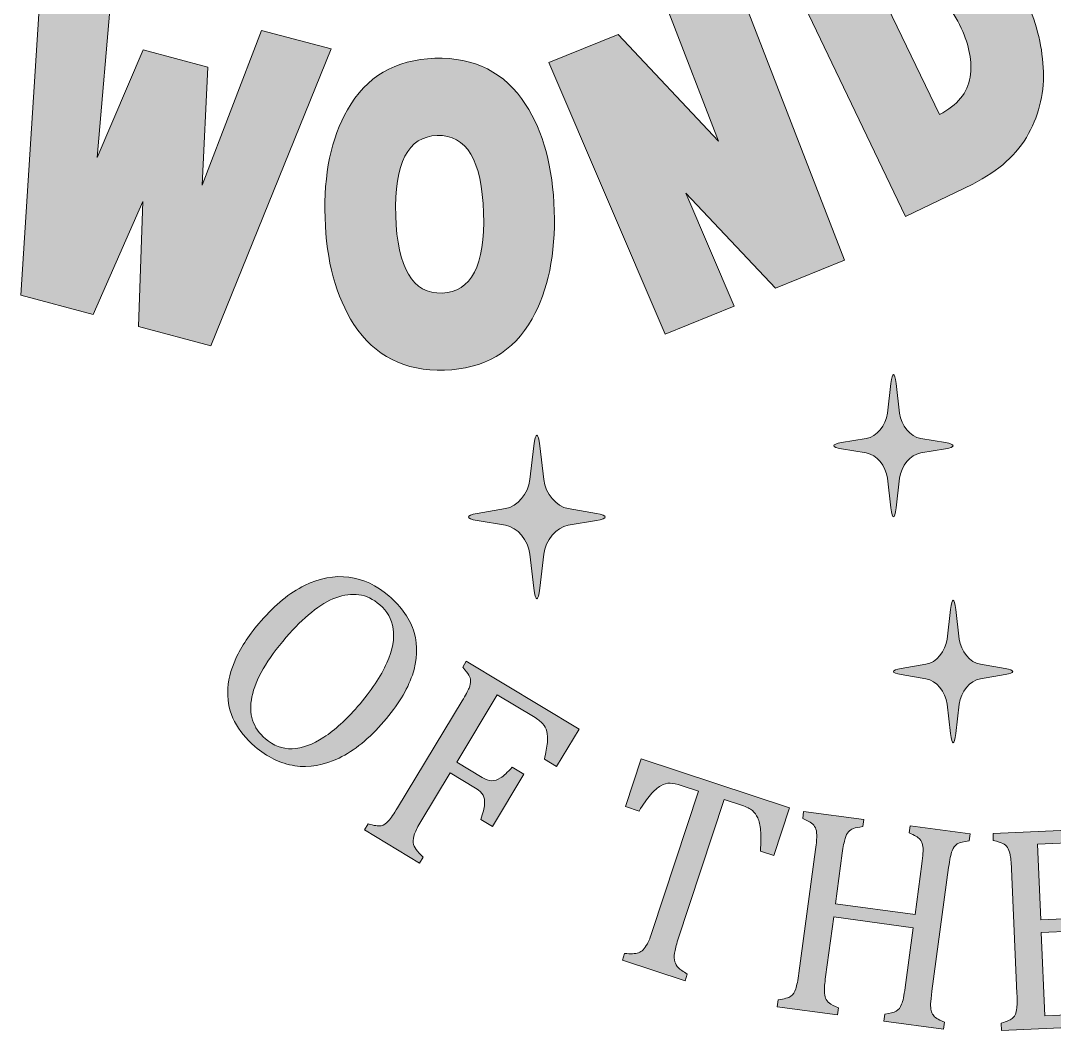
# Model space of a CAD drawing. Extents: x 80 to 1000, y -1053 to -27.
# Drawn here: x 80.2 to 539.4, y -1053.2 to -604.6 of the extents above; entities that cross this region are included whole.
import ezdxf

# ---------------------------------------------------------------- set-up
doc = ezdxf.new("R2010")
doc.units = 0
doc.header["$MEASUREMENT"] = 0
doc.layers.add('Layer 1', color=7, linetype='Continuous', lineweight=0)

# ---------------------------------------------------------------- blocks, each defined once
blk = doc.blocks.new('Block_2')
at = {"layer": 'Layer 1', "true_color": 0x000000, "transparency": 33554687}
h = blk.add_hatch(color=18, dxfattribs=at)
edge = h.paths.add_edge_path()
edge.add_spline(control_points=[(490.99, -792.08), (490.99, -792.08), (480.01, -790.26), (480.01, -790.26), (475.46, -789.48), (471.25, -784.45), (470.6, -779.02), (470.6, -779.02), (469.08, -765.9), (469.08, -765.9), (468.43, -760.46), (467.38, -760.46), (466.76, -765.9), (466.76, -765.9), (465.21, -779.02), (465.21, -779.02), (464.59, -784.45), (460.38, -789.48), (455.81, -790.26), (455.81, -790.26), (444.82, -792.08), (444.82, -792.08), (440.28, -792.86), (440.28, -794.1), (444.82, -794.85), (444.82, -794.85), (455.81, -796.7), (455.81, -796.7), (460.38, -797.44), (464.59, -802.47), (465.21, -807.94), (465.21, -807.94), (466.76, -821.06), (466.76, -821.06), (467.38, -826.5), (468.43, -826.5), (469.08, -821.06), (469.08, -821.06), (470.6, -807.94), (470.6, -807.94), (471.25, -802.47), (475.46, -797.44), (480.01, -796.7), (480.01, -796.7), (490.99, -794.85), (490.99, -794.85), (495.54, -794.1), (495.54, -792.86), (490.99, -792.08)], knot_values=[0, 0, 0, 0, 1, 1, 1, 2, 2, 2, 3, 3, 3, 4, 4, 4, 5, 5, 5, 6, 6, 6, 7, 7, 7, 8, 8, 8, 9, 9, 9, 10, 10, 10, 11, 11, 11, 12, 12, 12, 13, 13, 13, 14, 14, 14, 15, 15, 15, 16, 16, 16, 16], degree=3, periodic=0)
h = blk.add_hatch(color=18, dxfattribs=at)
edge = h.paths.add_edge_path()
edge.add_spline(control_points=[(335.98, -823.53), (335.98, -823.53), (323.37, -821.44), (323.37, -821.44), (318.16, -820.55), (313.33, -814.78), (312.58, -808.54), (312.58, -808.54), (310.83, -793.48), (310.83, -793.48), (310.09, -787.24), (308.89, -787.24), (308.17, -793.48), (308.17, -793.48), (306.39, -808.54), (306.39, -808.54), (305.68, -814.78), (300.85, -820.55), (295.6, -821.44), (295.6, -821.44), (282.99, -823.53), (282.99, -823.53), (277.77, -824.42), (277.77, -825.86), (282.99, -826.71), (282.99, -826.71), (295.6, -828.84), (295.6, -828.84), (300.85, -829.69), (305.68, -835.46), (306.39, -841.73), (306.39, -841.73), (308.17, -856.8), (308.17, -856.8), (308.89, -863.03), (310.09, -863.03), (310.83, -856.8), (310.83, -856.8), (312.58, -841.73), (312.58, -841.73), (313.33, -835.46), (318.16, -829.69), (323.37, -828.84), (323.37, -828.84), (335.98, -826.71), (335.98, -826.71), (341.2, -825.86), (341.2, -824.42), (335.98, -823.53)], knot_values=[0, 0, 0, 0, 1, 1, 1, 2, 2, 2, 3, 3, 3, 4, 4, 4, 5, 5, 5, 6, 6, 6, 7, 7, 7, 8, 8, 8, 9, 9, 9, 10, 10, 10, 11, 11, 11, 12, 12, 12, 13, 13, 13, 14, 14, 14, 15, 15, 15, 16, 16, 16, 16], degree=3, periodic=0)
h = blk.add_hatch(color=18, dxfattribs=at)
edge = h.paths.add_edge_path()
edge.add_spline(control_points=[(517.49, -892.41), (517.49, -892.41), (506.5, -890.59), (506.5, -890.59), (501.95, -889.82), (497.75, -884.79), (497.1, -879.36), (497.1, -879.36), (495.57, -866.23), (495.57, -866.23), (494.92, -860.8), (493.88, -860.8), (493.26, -866.23), (493.26, -866.23), (491.7, -879.36), (491.7, -879.36), (491.08, -884.79), (486.88, -889.82), (482.3, -890.59), (482.3, -890.59), (471.32, -892.41), (471.32, -892.41), (466.77, -893.19), (466.77, -894.44), (471.32, -895.18), (471.32, -895.18), (482.3, -897.04), (482.3, -897.04), (486.88, -897.78), (491.08, -902.81), (491.7, -908.27), (491.7, -908.27), (493.26, -921.4), (493.26, -921.4), (493.88, -926.83), (494.92, -926.83), (495.57, -921.4), (495.57, -921.4), (497.1, -908.27), (497.1, -908.27), (497.75, -902.81), (501.95, -897.78), (506.5, -897.04), (506.5, -897.04), (517.49, -895.18), (517.49, -895.18), (522.03, -894.44), (522.03, -893.19), (517.49, -892.41)], knot_values=[0, 0, 0, 0, 1, 1, 1, 2, 2, 2, 3, 3, 3, 4, 4, 4, 5, 5, 5, 6, 6, 6, 7, 7, 7, 8, 8, 8, 9, 9, 9, 10, 10, 10, 11, 11, 11, 12, 12, 12, 13, 13, 13, 14, 14, 14, 15, 15, 15, 16, 16, 16, 16], degree=3, periodic=0)
at = {"layer": 'Layer 1'}
for points in [[(490.99, -792.08), (490.99, -792.08), (480.01, -790.26), (480.01, -790.26), (475.46, -789.48), (471.25, -784.45), (470.6, -779.02), (470.6, -779.02), (469.08, -765.9), (469.08, -765.9), (468.43, -760.46), (467.38, -760.46), (466.76, -765.9), (466.76, -765.9), (465.21, -779.02), (465.21, -779.02), (464.59, -784.45), (460.38, -789.48), (455.81, -790.26), (455.81, -790.26), (444.82, -792.08), (444.82, -792.08), (440.28, -792.86), (440.28, -794.1), (444.82, -794.85), (444.82, -794.85), (455.81, -796.7), (455.81, -796.7), (460.38, -797.44), (464.59, -802.47), (465.21, -807.94), (465.21, -807.94), (466.76, -821.06), (466.76, -821.06), (467.38, -826.5), (468.43, -826.5), (469.08, -821.06), (469.08, -821.06), (470.6, -807.94), (470.6, -807.94), (471.25, -802.47), (475.46, -797.44), (480.01, -796.7), (480.01, -796.7), (490.99, -794.85), (490.99, -794.85), (495.54, -794.1), (495.54, -792.86), (490.99, -792.08)], [(335.98, -823.53), (335.98, -823.53), (323.37, -821.44), (323.37, -821.44), (318.16, -820.55), (313.33, -814.78), (312.58, -808.54), (312.58, -808.54), (310.83, -793.48), (310.83, -793.48), (310.09, -787.24), (308.89, -787.24), (308.17, -793.48), (308.17, -793.48), (306.39, -808.54), (306.39, -808.54), (305.68, -814.78), (300.85, -820.55), (295.6, -821.44), (295.6, -821.44), (282.99, -823.53), (282.99, -823.53), (277.77, -824.42), (277.77, -825.86), (282.99, -826.71), (282.99, -826.71), (295.6, -828.84), (295.6, -828.84), (300.85, -829.69), (305.68, -835.46), (306.39, -841.73), (306.39, -841.73), (308.17, -856.8), (308.17, -856.8), (308.89, -863.03), (310.09, -863.03), (310.83, -856.8), (310.83, -856.8), (312.58, -841.73), (312.58, -841.73), (313.33, -835.46), (318.16, -829.69), (323.37, -828.84), (323.37, -828.84), (335.98, -826.71), (335.98, -826.71), (341.2, -825.86), (341.2, -824.42), (335.98, -823.53)], [(517.49, -892.41), (517.49, -892.41), (506.5, -890.59), (506.5, -890.59), (501.95, -889.82), (497.75, -884.79), (497.1, -879.36), (497.1, -879.36), (495.57, -866.23), (495.57, -866.23), (494.92, -860.8), (493.88, -860.8), (493.26, -866.23), (493.26, -866.23), (491.7, -879.36), (491.7, -879.36), (491.08, -884.79), (486.88, -889.82), (482.3, -890.59), (482.3, -890.59), (471.32, -892.41), (471.32, -892.41), (466.77, -893.19), (466.77, -894.44), (471.32, -895.18), (471.32, -895.18), (482.3, -897.04), (482.3, -897.04), (486.88, -897.78), (491.08, -902.81), (491.7, -908.27), (491.7, -908.27), (493.26, -921.4), (493.26, -921.4), (493.88, -926.83), (494.92, -926.83), (495.57, -921.4), (495.57, -921.4), (497.1, -908.27), (497.1, -908.27), (497.75, -902.81), (501.95, -897.78), (506.5, -897.04), (506.5, -897.04), (517.49, -895.18), (517.49, -895.18), (522.03, -894.44), (522.03, -893.19), (517.49, -892.41)]]:
    blk.add_open_spline(points, degree=3, knots=[0, 0, 0, 0, 1, 1, 1, 2, 2, 2, 3, 3, 3, 4, 4, 4, 5, 5, 5, 6, 6, 6, 7, 7, 7, 8, 8, 8, 9, 9, 9, 10, 10, 10, 11, 11, 11, 12, 12, 12, 13, 13, 13, 14, 14, 14, 15, 15, 15, 16, 16, 16, 16], dxfattribs=at)
blk = doc.blocks.new('Block_4')
at = {"layer": 'Layer 1', "true_color": 0x000000, "transparency": 33554687}
h = blk.add_hatch(color=18, dxfattribs=at)
h.dxf.hatch_style = 2
edge = h.paths.add_edge_path()
edge.add_spline(control_points=[(198.18, -878.57), (189.6, -888.5), (184.52, -897.31), (182.95, -904.99), (181.37, -912.67), (183.36, -918.91), (188.93, -923.71), (192.46, -926.76), (196.42, -928.22), (200.82, -928.1), (205.22, -927.97), (209.91, -926.27), (214.88, -923), (219.86, -919.73), (224.85, -915.19), (229.85, -909.4), (235.94, -902.35), (240.27, -895.88), (242.84, -889.99), (245.41, -884.11), (246.36, -879.04), (245.69, -874.78), (245.01, -870.53), (243.03, -866.97), (239.73, -864.12), (236.81, -861.61), (233.73, -860.13), (230.47, -859.69), (227.21, -859.24), (223.81, -859.68), (220.27, -861), (216.72, -862.32), (213.1, -864.49), (209.4, -867.5), (205.69, -870.51), (201.95, -874.2), (198.18, -878.57)], knot_values=[0, 0, 0, 0, 1, 1, 1, 2, 2, 2, 3, 3, 3, 4, 4, 4, 5, 5, 5, 6, 6, 6, 7, 7, 7, 8, 8, 8, 9, 9, 9, 10, 10, 10, 11, 11, 11, 12, 12, 12, 12], degree=3, periodic=0)
edge = h.paths.add_edge_path()
edge.add_spline(control_points=[(184.17, -927.06), (180.29, -923.71), (177.31, -920.01), (175.23, -915.99), (173.14, -911.96), (172.13, -907.61), (172.18, -902.93), (172.23, -898.26), (173.45, -893.28), (175.84, -888), (178.23, -882.72), (181.95, -877.15), (187.01, -871.3), (193.24, -864.08), (199.69, -858.83), (206.36, -855.56), (213.03, -852.28), (219.58, -851.06), (226.01, -851.89), (232.44, -852.73), (238.35, -855.48), (243.75, -860.14), (249.51, -865.12), (253.26, -870.58), (255, -876.51), (256.74, -882.45), (256.47, -888.74), (254.2, -895.39), (251.92, -902.04), (247.73, -908.91), (241.61, -916), (235.07, -923.57), (228.42, -928.98), (221.65, -932.24), (214.89, -935.49), (208.33, -936.63), (201.97, -935.65), (195.6, -934.68), (189.67, -931.81), (184.17, -927.06)], knot_values=[0, 0, 0, 0, 1, 1, 1, 2, 2, 2, 3, 3, 3, 4, 4, 4, 5, 5, 5, 6, 6, 6, 7, 7, 7, 8, 8, 8, 9, 9, 9, 10, 10, 10, 11, 11, 11, 12, 12, 12, 13, 13, 13, 13], degree=3, periodic=0)
h = blk.add_hatch(color=18, dxfattribs=at)
h.dxf.hatch_style = 2
edge = h.paths.add_edge_path()
edge.add_spline(control_points=[(328.25, -919.46), (328.25, -919.46), (318.24, -936.04), (318.24, -936.04), (318.24, -936.04), (312.86, -932.79), (312.86, -932.79), (313.56, -929.82), (313.99, -927.33), (314.17, -925.35), (314.35, -923.35), (314.27, -921.71), (313.93, -920.41), (313.59, -919.1), (312.98, -917.96), (312.08, -916.96), (311.18, -915.97), (309.83, -914.93), (308.04, -913.85), (308.04, -913.85), (291.95, -904.14), (291.95, -904.14), (291.95, -904.14), (273.92, -934.01), (273.92, -934.01), (273.92, -934.01), (285.23, -940.83), (285.23, -940.83), (286.84, -941.81), (288.27, -942.3), (289.5, -942.32), (290.73, -942.35), (292.03, -941.92), (293.39, -941.04), (294.74, -940.16), (296.48, -938.58), (298.6, -936.32), (298.6, -936.32), (303.76, -939.43), (303.76, -939.43), (303.76, -939.43), (289.77, -962.6), (289.77, -962.6), (289.77, -962.6), (284.61, -959.48), (284.61, -959.48), (285.56, -956.66), (286.11, -954.43), (286.25, -952.8), (286.39, -951.16), (286.19, -949.81), (285.65, -948.76), (285.11, -947.71), (284, -946.68), (282.32, -945.66), (282.32, -945.66), (271.01, -938.84), (271.01, -938.84), (271.01, -938.84), (258.01, -960.36), (258.01, -960.36), (256.69, -962.55), (255.76, -964.39), (255.22, -965.86), (254.68, -967.33), (254.47, -968.63), (254.59, -969.75), (254.71, -970.87), (255.15, -971.92), (255.91, -972.9), (256.66, -973.88), (257.67, -974.98), (258.94, -976.2), (258.94, -976.2), (257.31, -978.89), (257.31, -978.89), (257.31, -978.89), (232.94, -964.17), (232.94, -964.17), (232.94, -964.17), (234.56, -961.48), (234.56, -961.48), (237.18, -962.26), (239.1, -962.53), (240.3, -962.28), (241.49, -962.03), (242.61, -961.32), (243.65, -960.15), (244.68, -958.97), (246.01, -957.03), (247.65, -954.32), (247.65, -954.32), (276.32, -906.84), (276.32, -906.84), (277.84, -904.31), (278.86, -902.42), (279.37, -901.15), (279.89, -899.89), (280.13, -898.81), (280.09, -897.92), (280.06, -897.02), (279.81, -896.17), (279.35, -895.37), (278.88, -894.56), (277.95, -893.42), (276.56, -891.92), (276.56, -891.92), (278.18, -889.23), (278.18, -889.23), (278.18, -889.23), (328.25, -919.46), (328.25, -919.46)], knot_values=[0, 0, 0, 0, 1, 1, 1, 2, 2, 2, 3, 3, 3, 4, 4, 4, 5, 5, 5, 6, 6, 6, 7, 7, 7, 8, 8, 8, 9, 9, 9, 10, 10, 10, 11, 11, 11, 12, 12, 12, 13, 13, 13, 14, 14, 14, 15, 15, 15, 16, 16, 16, 17, 17, 17, 18, 18, 18, 19, 19, 19, 20, 20, 20, 21, 21, 21, 22, 22, 22, 23, 23, 23, 24, 24, 24, 25, 25, 25, 26, 26, 26, 27, 27, 27, 28, 28, 28, 29, 29, 29, 30, 30, 30, 31, 31, 31, 32, 32, 32, 33, 33, 33, 34, 34, 34, 35, 35, 35, 36, 36, 36, 37, 37, 37, 37], degree=3, periodic=0)
h = blk.add_hatch(color=18, dxfattribs=at)
h.dxf.hatch_style = 2
edge = h.paths.add_edge_path()
edge.add_spline(control_points=[(355.84, -932.61), (355.84, -932.61), (421.75, -954.3), (421.75, -954.3), (421.75, -954.3), (414.77, -975.5), (414.77, -975.5), (414.77, -975.5), (408.8, -973.54), (408.8, -973.54), (409.06, -969.75), (409.08, -966.7), (408.88, -964.38), (408.67, -962.06), (408.26, -960.22), (407.63, -958.84), (407, -957.46), (406.2, -956.37), (405.24, -955.55), (404.26, -954.74), (402.66, -953.96), (400.43, -953.23), (400.43, -953.23), (392.7, -950.68), (392.7, -950.68), (392.7, -950.68), (372.16, -1013.06), (372.16, -1013.06), (371.37, -1015.46), (370.88, -1017.41), (370.67, -1018.91), (370.47, -1020.42), (370.51, -1021.68), (370.78, -1022.7), (371.05, -1023.71), (371.58, -1024.6), (372.36, -1025.38), (373.14, -1026.15), (374.45, -1027.09), (376.3, -1028.19), (376.3, -1028.19), (375.31, -1031.18), (375.31, -1031.18), (375.31, -1031.18), (347.48, -1022.01), (347.48, -1022.01), (347.48, -1022.01), (348.46, -1019.03), (348.46, -1019.03), (349.77, -1019.15), (350.95, -1019.19), (351.99, -1019.18), (353.03, -1019.16), (353.92, -1019.01), (354.66, -1018.74), (355.4, -1018.47), (356.09, -1018.03), (356.72, -1017.42), (357.34, -1016.82), (357.97, -1015.93), (358.61, -1014.74), (359.25, -1013.56), (359.97, -1011.75), (360.77, -1009.31), (360.77, -1009.31), (381.3, -946.93), (381.3, -946.93), (381.3, -946.93), (373.63, -944.41), (373.63, -944.41), (371.72, -943.78), (370.09, -943.44), (368.73, -943.4), (367.37, -943.36), (365.97, -943.74), (364.53, -944.55), (363.1, -945.36), (361.59, -946.69), (360.02, -948.53), (358.44, -950.38), (356.73, -952.8), (354.89, -955.79), (354.89, -955.79), (348.86, -953.81), (348.86, -953.81), (348.86, -953.81), (355.84, -932.61), (355.84, -932.61)], knot_values=[0, 0, 0, 0, 1, 1, 1, 2, 2, 2, 3, 3, 3, 4, 4, 4, 5, 5, 5, 6, 6, 6, 7, 7, 7, 8, 8, 8, 9, 9, 9, 10, 10, 10, 11, 11, 11, 12, 12, 12, 13, 13, 13, 14, 14, 14, 15, 15, 15, 16, 16, 16, 17, 17, 17, 18, 18, 18, 19, 19, 19, 20, 20, 20, 21, 21, 21, 22, 22, 22, 23, 23, 23, 24, 24, 24, 25, 25, 25, 26, 26, 26, 27, 27, 27, 28, 28, 28, 29, 29, 29, 29], degree=3, periodic=0)
h = blk.add_hatch(color=18, dxfattribs=at)
h.dxf.hatch_style = 2
edge = h.paths.add_edge_path()
edge.add_spline(control_points=[(484.98, -1035.83), (484.65, -1038.29), (484.46, -1040.14), (484.42, -1041.38), (484.38, -1042.63), (484.46, -1043.64), (484.66, -1044.42), (484.85, -1045.21), (485.13, -1045.86), (485.49, -1046.38), (485.85, -1046.9), (486.4, -1047.41), (487.13, -1047.9), (487.87, -1048.38), (489.03, -1048.95), (490.63, -1049.6), (490.63, -1049.6), (490.2, -1052.71), (490.2, -1052.71), (490.2, -1052.71), (463.58, -1049.11), (463.58, -1049.11), (463.58, -1049.11), (464, -1046), (464, -1046), (466.41, -1045.72), (468.13, -1045.29), (469.16, -1044.69), (470.18, -1044.1), (470.98, -1043.08), (471.54, -1041.65), (472.1, -1040.21), (472.62, -1037.74), (473.09, -1034.22), (473.09, -1034.22), (476.69, -1007.6), (476.69, -1007.6), (476.69, -1007.6), (441.35, -1002.82), (441.35, -1002.82), (441.35, -1002.82), (437.76, -1029.45), (437.76, -1029.45), (437.38, -1032.29), (437.19, -1034.38), (437.2, -1035.72), (437.22, -1037.06), (437.39, -1038.14), (437.74, -1038.96), (438.08, -1039.79), (438.65, -1040.51), (439.45, -1041.13), (440.25, -1041.76), (441.59, -1042.46), (443.47, -1043.23), (443.47, -1043.23), (443.05, -1046.34), (443.05, -1046.34), (443.05, -1046.34), (416.29, -1042.73), (416.29, -1042.73), (416.29, -1042.73), (416.71, -1039.62), (416.71, -1039.62), (419.43, -1039.29), (421.29, -1038.78), (422.29, -1038.07), (423.3, -1037.37), (424.04, -1036.27), (424.52, -1034.78), (425, -1033.29), (425.45, -1030.98), (425.87, -1027.85), (425.87, -1027.85), (433.3, -972.87), (433.3, -972.87), (433.69, -969.95), (433.87, -967.81), (433.84, -966.45), (433.81, -965.08), (433.6, -964), (433.21, -963.19), (432.83, -962.38), (432.26, -961.7), (431.52, -961.15), (430.77, -960.59), (429.46, -959.91), (427.59, -959.1), (427.59, -959.1), (428.01, -955.98), (428.01, -955.98), (428.01, -955.98), (454.76, -959.59), (454.76, -959.59), (454.76, -959.59), (454.34, -962.71), (454.34, -962.71), (452.41, -962.93), (451.01, -963.21), (450.12, -963.56), (449.23, -963.92), (448.49, -964.41), (447.91, -965.04), (447.33, -965.68), (446.83, -966.68), (446.41, -968.05), (445.98, -969.41), (445.58, -971.56), (445.18, -974.48), (445.18, -974.48), (442.14, -996.98), (442.14, -996.98), (442.14, -996.98), (477.48, -1001.75), (477.48, -1001.75), (477.48, -1001.75), (480.52, -979.25), (480.52, -979.25), (481.01, -975.56), (481.17, -973.02), (481, -971.61), (480.82, -970.21), (480.36, -969.09), (479.61, -968.26), (478.86, -967.42), (477.28, -966.5), (474.87, -965.48), (474.87, -965.48), (475.29, -962.37), (475.29, -962.37), (475.29, -962.37), (501.92, -965.96), (501.92, -965.96), (501.92, -965.96), (501.5, -969.08), (501.5, -969.08), (499.04, -969.35), (497.3, -969.79), (496.27, -970.41), (495.24, -971.03), (494.45, -972.05), (493.91, -973.49), (493.37, -974.93), (492.87, -977.38), (492.4, -980.86), (492.4, -980.86), (484.98, -1035.83), (484.98, -1035.83)], knot_values=[0, 0, 0, 0, 1, 1, 1, 2, 2, 2, 3, 3, 3, 4, 4, 4, 5, 5, 5, 6, 6, 6, 7, 7, 7, 8, 8, 8, 9, 9, 9, 10, 10, 10, 11, 11, 11, 12, 12, 12, 13, 13, 13, 14, 14, 14, 15, 15, 15, 16, 16, 16, 17, 17, 17, 18, 18, 18, 19, 19, 19, 20, 20, 20, 21, 21, 21, 22, 22, 22, 23, 23, 23, 24, 24, 24, 25, 25, 25, 26, 26, 26, 27, 27, 27, 28, 28, 28, 29, 29, 29, 30, 30, 30, 31, 31, 31, 32, 32, 32, 33, 33, 33, 34, 34, 34, 35, 35, 35, 36, 36, 36, 37, 37, 37, 38, 38, 38, 39, 39, 39, 40, 40, 40, 41, 41, 41, 42, 42, 42, 43, 43, 43, 44, 44, 44, 45, 45, 45, 46, 46, 46, 47, 47, 47, 48, 48, 48, 49, 49, 49, 49], degree=3, periodic=0)
h = blk.add_hatch(color=18, dxfattribs=at)
h.dxf.hatch_style = 2
edge = h.paths.add_edge_path()
edge.add_spline(control_points=[(572.03, -963.14), (572.03, -963.14), (572.87, -982.49), (572.87, -982.49), (572.87, -982.49), (566.59, -982.77), (566.59, -982.77), (565.86, -980.7), (565.12, -978.89), (564.36, -977.34), (563.61, -975.79), (562.85, -974.5), (562.08, -973.46), (561.3, -972.43), (560.47, -971.61), (559.56, -971), (558.66, -970.4), (557.6, -970.01), (556.4, -969.83), (555.19, -969.65), (553.76, -969.59), (552.09, -969.66), (552.09, -969.66), (531.84, -970.54), (531.84, -970.54), (531.84, -970.54), (533.31, -1004.11), (533.31, -1004.11), (533.31, -1004.11), (547.02, -1003.52), (547.02, -1003.52), (548.9, -1003.43), (550.36, -1003.1), (551.4, -1002.52), (552.45, -1001.94), (553.29, -1001), (553.94, -999.68), (554.59, -998.37), (555.18, -996.34), (555.7, -993.58), (555.7, -993.58), (561.72, -993.31), (561.72, -993.31), (561.72, -993.31), (562.79, -1017.91), (562.79, -1017.91), (562.79, -1017.91), (556.77, -1018.18), (556.77, -1018.18), (556.06, -1015.64), (555.31, -1013.74), (554.53, -1012.46), (553.75, -1011.19), (552.84, -1010.3), (551.82, -1009.79), (550.79, -1009.28), (549.27, -1009.07), (547.26, -1009.15), (547.26, -1009.15), (533.55, -1009.75), (533.55, -1009.75), (533.55, -1009.75), (535.16, -1046.72), (535.16, -1046.72), (535.16, -1046.72), (555.09, -1045.85), (555.09, -1045.85), (557.18, -1045.76), (558.87, -1045.5), (560.16, -1045.08), (561.44, -1044.66), (562.54, -1044), (563.44, -1043.08), (564.34, -1042.17), (565.12, -1040.98), (565.79, -1039.54), (566.45, -1038.1), (567, -1036.61), (567.42, -1035.08), (567.85, -1033.54), (568.43, -1031.3), (569.16, -1028.36), (569.16, -1028.36), (575.49, -1028.08), (575.49, -1028.08), (575.49, -1028.08), (575.26, -1050.62), (575.26, -1050.62), (575.26, -1050.62), (515.93, -1053.21), (515.93, -1053.21), (515.93, -1053.21), (515.79, -1050.07), (515.79, -1050.07), (518.41, -1049.27), (520.15, -1048.43), (521.01, -1047.56), (521.87, -1046.69), (522.41, -1045.48), (522.62, -1043.93), (522.83, -1042.38), (522.87, -1040.02), (522.73, -1036.86), (522.73, -1036.86), (520.32, -981.44), (520.32, -981.44), (520.19, -978.5), (519.99, -976.35), (519.71, -975.02), (519.44, -973.68), (519.04, -972.65), (518.52, -971.93), (518, -971.2), (517.32, -970.63), (516.49, -970.22), (515.66, -969.8), (514.25, -969.36), (512.26, -968.89), (512.26, -968.89), (512.12, -965.75), (512.12, -965.75), (512.12, -965.75), (572.03, -963.14), (572.03, -963.14)], knot_values=[0, 0, 0, 0, 1, 1, 1, 2, 2, 2, 3, 3, 3, 4, 4, 4, 5, 5, 5, 6, 6, 6, 7, 7, 7, 8, 8, 8, 9, 9, 9, 10, 10, 10, 11, 11, 11, 12, 12, 12, 13, 13, 13, 14, 14, 14, 15, 15, 15, 16, 16, 16, 17, 17, 17, 18, 18, 18, 19, 19, 19, 20, 20, 20, 21, 21, 21, 22, 22, 22, 23, 23, 23, 24, 24, 24, 25, 25, 25, 26, 26, 26, 27, 27, 27, 28, 28, 28, 29, 29, 29, 30, 30, 30, 31, 31, 31, 32, 32, 32, 33, 33, 33, 34, 34, 34, 35, 35, 35, 36, 36, 36, 37, 37, 37, 38, 38, 38, 39, 39, 39, 40, 40, 40, 41, 41, 41, 41], degree=3, periodic=0)
at = {"layer": 'Layer 1'}
for points, knots in [([(184.17, -927.06), (180.29, -923.71), (177.31, -920.01), (175.23, -915.99), (173.14, -911.96), (172.13, -907.61), (172.18, -902.93), (172.23, -898.26), (173.45, -893.28), (175.84, -888), (178.23, -882.72), (181.95, -877.15), (187.01, -871.3), (193.24, -864.08), (199.69, -858.83), (206.36, -855.56), (213.03, -852.28), (219.58, -851.06), (226.01, -851.89), (232.44, -852.73), (238.35, -855.48), (243.75, -860.14), (249.51, -865.12), (253.26, -870.58), (255, -876.51), (256.74, -882.45), (256.47, -888.74), (254.2, -895.39), (251.92, -902.04), (247.73, -908.91), (241.61, -916), (235.07, -923.57), (228.42, -928.98), (221.65, -932.24), (214.89, -935.49), (208.33, -936.63), (201.97, -935.65), (195.6, -934.68), (189.67, -931.81), (184.17, -927.06)], [0, 0, 0, 0, 1, 1, 1, 2, 2, 2, 3, 3, 3, 4, 4, 4, 5, 5, 5, 6, 6, 6, 7, 7, 7, 8, 8, 8, 9, 9, 9, 10, 10, 10, 11, 11, 11, 12, 12, 12, 13, 13, 13, 13]), ([(198.18, -878.57), (189.6, -888.5), (184.52, -897.31), (182.95, -904.99), (181.37, -912.67), (183.36, -918.91), (188.93, -923.71), (192.46, -926.76), (196.42, -928.22), (200.82, -928.1), (205.22, -927.97), (209.91, -926.27), (214.88, -923), (219.86, -919.73), (224.85, -915.19), (229.85, -909.4), (235.94, -902.35), (240.27, -895.88), (242.84, -889.99), (245.41, -884.11), (246.36, -879.04), (245.69, -874.78), (245.01, -870.53), (243.03, -866.97), (239.73, -864.12), (236.81, -861.61), (233.73, -860.13), (230.47, -859.69), (227.21, -859.24), (223.81, -859.68), (220.27, -861), (216.72, -862.32), (213.1, -864.49), (209.4, -867.5), (205.69, -870.51), (201.95, -874.2), (198.18, -878.57)], [0, 0, 0, 0, 1, 1, 1, 2, 2, 2, 3, 3, 3, 4, 4, 4, 5, 5, 5, 6, 6, 6, 7, 7, 7, 8, 8, 8, 9, 9, 9, 10, 10, 10, 11, 11, 11, 12, 12, 12, 12]), ([(328.25, -919.46), (328.25, -919.46), (318.24, -936.04), (318.24, -936.04), (318.24, -936.04), (312.86, -932.79), (312.86, -932.79), (313.56, -929.82), (313.99, -927.33), (314.17, -925.35), (314.35, -923.35), (314.27, -921.71), (313.93, -920.41), (313.59, -919.1), (312.98, -917.96), (312.08, -916.96), (311.18, -915.97), (309.83, -914.93), (308.04, -913.85), (308.04, -913.85), (291.95, -904.14), (291.95, -904.14), (291.95, -904.14), (273.92, -934.01), (273.92, -934.01), (273.92, -934.01), (285.23, -940.83), (285.23, -940.83), (286.84, -941.81), (288.27, -942.3), (289.5, -942.32), (290.73, -942.35), (292.03, -941.92), (293.39, -941.04), (294.74, -940.16), (296.48, -938.58), (298.6, -936.32), (298.6, -936.32), (303.76, -939.43), (303.76, -939.43), (303.76, -939.43), (289.77, -962.6), (289.77, -962.6), (289.77, -962.6), (284.61, -959.48), (284.61, -959.48), (285.56, -956.66), (286.11, -954.43), (286.25, -952.8), (286.39, -951.16), (286.19, -949.81), (285.65, -948.76), (285.11, -947.71), (284, -946.68), (282.32, -945.66), (282.32, -945.66), (271.01, -938.84), (271.01, -938.84), (271.01, -938.84), (258.01, -960.36), (258.01, -960.36), (256.69, -962.55), (255.76, -964.39), (255.22, -965.86), (254.68, -967.33), (254.47, -968.63), (254.59, -969.75), (254.71, -970.87), (255.15, -971.92), (255.91, -972.9), (256.66, -973.88), (257.67, -974.98), (258.94, -976.2), (258.94, -976.2), (257.31, -978.89), (257.31, -978.89), (257.31, -978.89), (232.94, -964.17), (232.94, -964.17), (232.94, -964.17), (234.56, -961.48), (234.56, -961.48), (237.18, -962.26), (239.1, -962.53), (240.3, -962.28), (241.49, -962.03), (242.61, -961.32), (243.65, -960.15), (244.68, -958.97), (246.01, -957.03), (247.65, -954.32), (247.65, -954.32), (276.32, -906.84), (276.32, -906.84), (277.84, -904.31), (278.86, -902.42), (279.37, -901.15), (279.89, -899.89), (280.13, -898.81), (280.09, -897.92), (280.06, -897.02), (279.81, -896.17), (279.35, -895.37), (278.88, -894.56), (277.95, -893.42), (276.56, -891.92), (276.56, -891.92), (278.18, -889.23), (278.18, -889.23), (278.18, -889.23), (328.25, -919.46), (328.25, -919.46)], [0, 0, 0, 0, 1, 1, 1, 2, 2, 2, 3, 3, 3, 4, 4, 4, 5, 5, 5, 6, 6, 6, 7, 7, 7, 8, 8, 8, 9, 9, 9, 10, 10, 10, 11, 11, 11, 12, 12, 12, 13, 13, 13, 14, 14, 14, 15, 15, 15, 16, 16, 16, 17, 17, 17, 18, 18, 18, 19, 19, 19, 20, 20, 20, 21, 21, 21, 22, 22, 22, 23, 23, 23, 24, 24, 24, 25, 25, 25, 26, 26, 26, 27, 27, 27, 28, 28, 28, 29, 29, 29, 30, 30, 30, 31, 31, 31, 32, 32, 32, 33, 33, 33, 34, 34, 34, 35, 35, 35, 36, 36, 36, 37, 37, 37, 37]), ([(355.84, -932.61), (355.84, -932.61), (421.75, -954.3), (421.75, -954.3), (421.75, -954.3), (414.77, -975.5), (414.77, -975.5), (414.77, -975.5), (408.8, -973.54), (408.8, -973.54), (409.06, -969.75), (409.08, -966.7), (408.88, -964.38), (408.67, -962.06), (408.26, -960.22), (407.63, -958.84), (407, -957.46), (406.2, -956.37), (405.24, -955.55), (404.26, -954.74), (402.66, -953.96), (400.43, -953.23), (400.43, -953.23), (392.7, -950.68), (392.7, -950.68), (392.7, -950.68), (372.16, -1013.06), (372.16, -1013.06), (371.37, -1015.46), (370.88, -1017.41), (370.67, -1018.91), (370.47, -1020.42), (370.51, -1021.68), (370.78, -1022.7), (371.05, -1023.71), (371.58, -1024.6), (372.36, -1025.38), (373.14, -1026.15), (374.45, -1027.09), (376.3, -1028.19), (376.3, -1028.19), (375.31, -1031.18), (375.31, -1031.18), (375.31, -1031.18), (347.48, -1022.01), (347.48, -1022.01), (347.48, -1022.01), (348.46, -1019.03), (348.46, -1019.03), (349.77, -1019.15), (350.95, -1019.19), (351.99, -1019.18), (353.03, -1019.16), (353.92, -1019.01), (354.66, -1018.74), (355.4, -1018.47), (356.09, -1018.03), (356.72, -1017.42), (357.34, -1016.82), (357.97, -1015.93), (358.61, -1014.74), (359.25, -1013.56), (359.97, -1011.75), (360.77, -1009.31), (360.77, -1009.31), (381.3, -946.93), (381.3, -946.93), (381.3, -946.93), (373.63, -944.41), (373.63, -944.41), (371.72, -943.78), (370.09, -943.44), (368.73, -943.4), (367.37, -943.36), (365.97, -943.74), (364.53, -944.55), (363.1, -945.36), (361.59, -946.69), (360.02, -948.53), (358.44, -950.38), (356.73, -952.8), (354.89, -955.79), (354.89, -955.79), (348.86, -953.81), (348.86, -953.81), (348.86, -953.81), (355.84, -932.61), (355.84, -932.61)], [0, 0, 0, 0, 1, 1, 1, 2, 2, 2, 3, 3, 3, 4, 4, 4, 5, 5, 5, 6, 6, 6, 7, 7, 7, 8, 8, 8, 9, 9, 9, 10, 10, 10, 11, 11, 11, 12, 12, 12, 13, 13, 13, 14, 14, 14, 15, 15, 15, 16, 16, 16, 17, 17, 17, 18, 18, 18, 19, 19, 19, 20, 20, 20, 21, 21, 21, 22, 22, 22, 23, 23, 23, 24, 24, 24, 25, 25, 25, 26, 26, 26, 27, 27, 27, 28, 28, 28, 29, 29, 29, 29]), ([(484.98, -1035.83), (484.65, -1038.29), (484.46, -1040.14), (484.42, -1041.38), (484.38, -1042.63), (484.46, -1043.64), (484.66, -1044.42), (484.85, -1045.21), (485.13, -1045.86), (485.49, -1046.38), (485.85, -1046.9), (486.4, -1047.41), (487.13, -1047.9), (487.87, -1048.38), (489.03, -1048.95), (490.63, -1049.6), (490.63, -1049.6), (490.2, -1052.71), (490.2, -1052.71), (490.2, -1052.71), (463.58, -1049.11), (463.58, -1049.11), (463.58, -1049.11), (464, -1046), (464, -1046), (466.41, -1045.72), (468.13, -1045.29), (469.16, -1044.69), (470.18, -1044.1), (470.98, -1043.08), (471.54, -1041.65), (472.1, -1040.21), (472.62, -1037.74), (473.09, -1034.22), (473.09, -1034.22), (476.69, -1007.6), (476.69, -1007.6), (476.69, -1007.6), (441.35, -1002.82), (441.35, -1002.82), (441.35, -1002.82), (437.76, -1029.45), (437.76, -1029.45), (437.38, -1032.29), (437.19, -1034.38), (437.2, -1035.72), (437.22, -1037.06), (437.39, -1038.14), (437.74, -1038.96), (438.08, -1039.79), (438.65, -1040.51), (439.45, -1041.13), (440.25, -1041.76), (441.59, -1042.46), (443.47, -1043.23), (443.47, -1043.23), (443.05, -1046.34), (443.05, -1046.34), (443.05, -1046.34), (416.29, -1042.73), (416.29, -1042.73), (416.29, -1042.73), (416.71, -1039.62), (416.71, -1039.62), (419.43, -1039.29), (421.29, -1038.78), (422.29, -1038.07), (423.3, -1037.37), (424.04, -1036.27), (424.52, -1034.78), (425, -1033.29), (425.45, -1030.98), (425.87, -1027.85), (425.87, -1027.85), (433.3, -972.87), (433.3, -972.87), (433.69, -969.95), (433.87, -967.81), (433.84, -966.45), (433.81, -965.08), (433.6, -964), (433.21, -963.19), (432.83, -962.38), (432.26, -961.7), (431.52, -961.15), (430.77, -960.59), (429.46, -959.91), (427.59, -959.1), (427.59, -959.1), (428.01, -955.98), (428.01, -955.98), (428.01, -955.98), (454.76, -959.59), (454.76, -959.59), (454.76, -959.59), (454.34, -962.71), (454.34, -962.71), (452.41, -962.93), (451.01, -963.21), (450.12, -963.56), (449.23, -963.92), (448.49, -964.41), (447.91, -965.04), (447.33, -965.68), (446.83, -966.68), (446.41, -968.05), (445.98, -969.41), (445.58, -971.56), (445.18, -974.48), (445.18, -974.48), (442.14, -996.98), (442.14, -996.98), (442.14, -996.98), (477.48, -1001.75), (477.48, -1001.75), (477.48, -1001.75), (480.52, -979.25), (480.52, -979.25), (481.01, -975.56), (481.17, -973.02), (481, -971.61), (480.82, -970.21), (480.36, -969.09), (479.61, -968.26), (478.86, -967.42), (477.28, -966.5), (474.87, -965.48), (474.87, -965.48), (475.29, -962.37), (475.29, -962.37), (475.29, -962.37), (501.92, -965.96), (501.92, -965.96), (501.92, -965.96), (501.5, -969.08), (501.5, -969.08), (499.04, -969.35), (497.3, -969.79), (496.27, -970.41), (495.24, -971.03), (494.45, -972.05), (493.91, -973.49), (493.37, -974.93), (492.87, -977.38), (492.4, -980.86), (492.4, -980.86), (484.98, -1035.83), (484.98, -1035.83)], [0, 0, 0, 0, 1, 1, 1, 2, 2, 2, 3, 3, 3, 4, 4, 4, 5, 5, 5, 6, 6, 6, 7, 7, 7, 8, 8, 8, 9, 9, 9, 10, 10, 10, 11, 11, 11, 12, 12, 12, 13, 13, 13, 14, 14, 14, 15, 15, 15, 16, 16, 16, 17, 17, 17, 18, 18, 18, 19, 19, 19, 20, 20, 20, 21, 21, 21, 22, 22, 22, 23, 23, 23, 24, 24, 24, 25, 25, 25, 26, 26, 26, 27, 27, 27, 28, 28, 28, 29, 29, 29, 30, 30, 30, 31, 31, 31, 32, 32, 32, 33, 33, 33, 34, 34, 34, 35, 35, 35, 36, 36, 36, 37, 37, 37, 38, 38, 38, 39, 39, 39, 40, 40, 40, 41, 41, 41, 42, 42, 42, 43, 43, 43, 44, 44, 44, 45, 45, 45, 46, 46, 46, 47, 47, 47, 48, 48, 48, 49, 49, 49, 49]), ([(572.03, -963.14), (572.03, -963.14), (572.87, -982.49), (572.87, -982.49), (572.87, -982.49), (566.59, -982.77), (566.59, -982.77), (565.86, -980.7), (565.12, -978.89), (564.36, -977.34), (563.61, -975.79), (562.85, -974.5), (562.08, -973.46), (561.3, -972.43), (560.47, -971.61), (559.56, -971), (558.66, -970.4), (557.6, -970.01), (556.4, -969.83), (555.19, -969.65), (553.76, -969.59), (552.09, -969.66), (552.09, -969.66), (531.84, -970.54), (531.84, -970.54), (531.84, -970.54), (533.31, -1004.11), (533.31, -1004.11), (533.31, -1004.11), (547.02, -1003.52), (547.02, -1003.52), (548.9, -1003.43), (550.36, -1003.1), (551.4, -1002.52), (552.45, -1001.94), (553.29, -1001), (553.94, -999.68), (554.59, -998.37), (555.18, -996.34), (555.7, -993.58), (555.7, -993.58), (561.72, -993.31), (561.72, -993.31), (561.72, -993.31), (562.79, -1017.91), (562.79, -1017.91), (562.79, -1017.91), (556.77, -1018.18), (556.77, -1018.18), (556.06, -1015.64), (555.31, -1013.74), (554.53, -1012.46), (553.75, -1011.19), (552.84, -1010.3), (551.82, -1009.79), (550.79, -1009.28), (549.27, -1009.07), (547.26, -1009.15), (547.26, -1009.15), (533.55, -1009.75), (533.55, -1009.75), (533.55, -1009.75), (535.16, -1046.72), (535.16, -1046.72), (535.16, -1046.72), (555.09, -1045.85), (555.09, -1045.85), (557.18, -1045.76), (558.87, -1045.5), (560.16, -1045.08), (561.44, -1044.66), (562.54, -1044), (563.44, -1043.08), (564.34, -1042.17), (565.12, -1040.98), (565.79, -1039.54), (566.45, -1038.1), (567, -1036.61), (567.42, -1035.08), (567.85, -1033.54), (568.43, -1031.3), (569.16, -1028.36), (569.16, -1028.36), (575.49, -1028.08), (575.49, -1028.08), (575.49, -1028.08), (575.26, -1050.62), (575.26, -1050.62), (575.26, -1050.62), (515.93, -1053.21), (515.93, -1053.21), (515.93, -1053.21), (515.79, -1050.07), (515.79, -1050.07), (518.41, -1049.27), (520.15, -1048.43), (521.01, -1047.56), (521.87, -1046.69), (522.41, -1045.48), (522.62, -1043.93), (522.83, -1042.38), (522.87, -1040.02), (522.73, -1036.86), (522.73, -1036.86), (520.32, -981.44), (520.32, -981.44), (520.19, -978.5), (519.99, -976.35), (519.71, -975.02), (519.44, -973.68), (519.04, -972.65), (518.52, -971.93), (518, -971.2), (517.32, -970.63), (516.49, -970.22), (515.66, -969.8), (514.25, -969.36), (512.26, -968.89), (512.26, -968.89), (512.12, -965.75), (512.12, -965.75), (512.12, -965.75), (572.03, -963.14), (572.03, -963.14)], [0, 0, 0, 0, 1, 1, 1, 2, 2, 2, 3, 3, 3, 4, 4, 4, 5, 5, 5, 6, 6, 6, 7, 7, 7, 8, 8, 8, 9, 9, 9, 10, 10, 10, 11, 11, 11, 12, 12, 12, 13, 13, 13, 14, 14, 14, 15, 15, 15, 16, 16, 16, 17, 17, 17, 18, 18, 18, 19, 19, 19, 20, 20, 20, 21, 21, 21, 22, 22, 22, 23, 23, 23, 24, 24, 24, 25, 25, 25, 26, 26, 26, 27, 27, 27, 28, 28, 28, 29, 29, 29, 30, 30, 30, 31, 31, 31, 32, 32, 32, 33, 33, 33, 34, 34, 34, 35, 35, 35, 36, 36, 36, 37, 37, 37, 38, 38, 38, 39, 39, 39, 40, 40, 40, 41, 41, 41, 41])]:
    blk.add_open_spline(points, degree=3, knots=knots, dxfattribs=at)
blk = doc.blocks.new('Block_7')
at = {"layer": 'Layer 1', "true_color": 0x000000, "transparency": 33554687}
h = blk.add_hatch(color=18, dxfattribs=at)
h.dxf.hatch_style = 2
edge = h.paths.add_edge_path()
edge.add_spline(control_points=[(570.35, -648.26), (570.35, -648.26), (513.98, -529.65), (513.98, -529.65), (513.98, -529.65), (579.87, -497.96), (579.87, -497.96), (579.87, -497.96), (592.86, -525.27), (592.86, -525.27), (592.86, -525.27), (557.05, -543.04), (557.05, -543.04), (557.05, -543.04), (565.79, -561.47), (565.79, -561.47), (565.79, -561.47), (595.23, -547.35), (595.23, -547.35), (595.23, -547.35), (607.7, -573.5), (607.7, -573.5), (607.7, -573.5), (578.18, -587.66), (578.18, -587.66), (578.18, -587.66), (587.44, -607.04), (587.44, -607.04), (587.44, -607.04), (623.25, -589.27), (623.25, -589.27), (623.25, -589.27), (636.24, -616.57), (636.24, -616.57), (636.24, -616.57), (570.35, -648.26), (570.35, -648.26)], knot_values=[0, 0, 0, 0, 1, 1, 1, 2, 2, 2, 3, 3, 3, 4, 4, 4, 5, 5, 5, 6, 6, 6, 7, 7, 7, 8, 8, 8, 9, 9, 9, 10, 10, 10, 11, 11, 11, 12, 12, 12, 12], degree=3, periodic=0)
h = blk.add_hatch(color=18, dxfattribs=at)
h.dxf.hatch_style = 2
edge = h.paths.add_edge_path()
edge.add_spline(control_points=[(488.36, -646.32), (496.35, -642.24), (500.88, -636.69), (501.94, -629.68), (502.96, -622.96), (501.65, -615.73), (498.03, -608), (493.92, -599.23), (488.8, -593.06), (482.69, -589.48), (476.57, -585.9), (469.4, -585.98), (461.18, -589.7), (461.18, -589.7), (488.36, -646.32), (488.36, -646.32)], knot_values=[0, 0, 0, 0, 1, 1, 1, 2, 2, 2, 3, 3, 3, 4, 4, 4, 5, 5, 5, 5], degree=3, periodic=0)
edge = h.paths.add_edge_path()
edge.add_spline(control_points=[(473.25, -691.57), (473.25, -691.57), (416.55, -573.15), (416.55, -573.15), (416.55, -573.15), (446.44, -558.84), (446.44, -558.84), (466.1, -549.75), (484.11, -550.81), (500.47, -562), (510.99, -569.23), (519.6, -580.01), (526.32, -594.33), (531.12, -604.57), (533.83, -614.95), (534.44, -625.46), (535.05, -635.97), (532.87, -645.76), (527.91, -654.83), (522.95, -663.9), (514.7, -671.37), (503.14, -677.26), (503.14, -677.26), (473.25, -691.57), (473.25, -691.57)], knot_values=[0, 0, 0, 0, 1, 1, 1, 2, 2, 2, 3, 3, 3, 4, 4, 4, 5, 5, 5, 6, 6, 6, 7, 7, 7, 8, 8, 8, 8], degree=3, periodic=0)
h = blk.add_hatch(color=18, dxfattribs=at)
h.dxf.hatch_style = 2
edge = h.paths.add_edge_path()
edge.add_spline(control_points=[(164.67, -749.09), (164.67, -749.09), (132.57, -740.56), (132.57, -740.56), (132.57, -740.56), (134.5, -684.94), (134.5, -684.94), (134.5, -684.94), (112.41, -735.2), (112.41, -735.2), (112.41, -735.2), (80.23, -726.64), (80.23, -726.64), (80.23, -726.64), (89.54, -583), (89.54, -583), (89.54, -583), (120.52, -591.24), (120.52, -591.24), (120.52, -591.24), (114.2, -665.38), (114.2, -665.38), (114.2, -665.38), (134.63, -617.59), (134.63, -617.59), (134.63, -617.59), (163.38, -625.23), (163.38, -625.23), (163.38, -625.23), (160.88, -677.79), (160.88, -677.79), (160.88, -677.79), (187.19, -608.97), (187.19, -608.97), (187.19, -608.97), (218.18, -617.21), (218.18, -617.21), (218.18, -617.21), (164.67, -749.09), (164.67, -749.09)], knot_values=[0, 0, 0, 0, 1, 1, 1, 2, 2, 2, 3, 3, 3, 4, 4, 4, 5, 5, 5, 6, 6, 6, 7, 7, 7, 8, 8, 8, 9, 9, 9, 10, 10, 10, 11, 11, 11, 12, 12, 12, 13, 13, 13, 13], degree=3, periodic=0)
h = blk.add_hatch(color=18, dxfattribs=at)
h.dxf.hatch_style = 2
edge = h.paths.add_edge_path()
edge.add_spline(control_points=[(446.13, -711.07), (446.13, -711.07), (415.48, -723.49), (415.48, -723.49), (415.48, -723.49), (375.73, -681.33), (375.73, -681.33), (375.73, -681.33), (397.16, -731.54), (397.16, -731.54), (397.16, -731.54), (366.44, -743.98), (366.44, -743.98), (366.44, -743.98), (314.83, -623.26), (314.83, -623.26), (314.83, -623.26), (345.55, -610.81), (345.55, -610.81), (345.55, -610.81), (390.26, -658.24), (390.26, -658.24), (390.26, -658.24), (368.19, -600.96), (368.19, -600.96), (368.19, -600.96), (398.83, -588.54), (398.83, -588.54), (398.83, -588.54), (446.13, -711.07), (446.13, -711.07)], knot_values=[0, 0, 0, 0, 1, 1, 1, 2, 2, 2, 3, 3, 3, 4, 4, 4, 5, 5, 5, 6, 6, 6, 7, 7, 7, 8, 8, 8, 9, 9, 9, 10, 10, 10, 10], degree=3, periodic=0)
h = blk.add_hatch(color=18, dxfattribs=at)
h.dxf.hatch_style = 2
edge = h.paths.add_edge_path()
edge.add_spline(control_points=[(267.39, -725.64), (280.4, -725.24), (286.55, -713.38), (285.84, -690.05), (285.13, -666.72), (278.27, -655.25), (265.27, -655.65), (252.26, -656.04), (246.1, -667.9), (246.81, -691.23), (247.52, -714.56), (254.38, -726.03), (267.39, -725.64)], knot_values=[0, 0, 0, 0, 1, 1, 1, 2, 2, 2, 3, 3, 3, 4, 4, 4, 4], degree=3, periodic=0)
edge = h.paths.add_edge_path()
edge.add_spline(control_points=[(268.43, -759.91), (250.82, -760.44), (237.43, -753.66), (228.25, -739.55), (220.27, -727.28), (215.99, -711.49), (215.41, -692.18), (214.82, -672.88), (218.14, -656.89), (225.36, -644.22), (233.67, -629.52), (246.63, -621.91), (264.23, -621.37), (281.88, -620.84), (295.3, -627.65), (304.49, -641.82), (312.41, -654.04), (316.66, -669.8), (317.24, -689.1), (317.83, -708.4), (314.54, -724.42), (307.37, -737.15), (299.06, -751.79), (286.08, -759.37), (268.43, -759.91)], knot_values=[0, 0, 0, 0, 1, 1, 1, 2, 2, 2, 3, 3, 3, 4, 4, 4, 5, 5, 5, 6, 6, 6, 7, 7, 7, 8, 8, 8, 8], degree=3, periodic=0)
at = {"layer": 'Layer 1'}
for points, knots in [([(570.35, -648.26), (570.35, -648.26), (513.98, -529.65), (513.98, -529.65), (513.98, -529.65), (579.87, -497.96), (579.87, -497.96), (579.87, -497.96), (592.86, -525.27), (592.86, -525.27), (592.86, -525.27), (557.05, -543.04), (557.05, -543.04), (557.05, -543.04), (565.79, -561.47), (565.79, -561.47), (565.79, -561.47), (595.23, -547.35), (595.23, -547.35), (595.23, -547.35), (607.7, -573.5), (607.7, -573.5), (607.7, -573.5), (578.18, -587.66), (578.18, -587.66), (578.18, -587.66), (587.44, -607.04), (587.44, -607.04), (587.44, -607.04), (623.25, -589.27), (623.25, -589.27), (623.25, -589.27), (636.24, -616.57), (636.24, -616.57), (636.24, -616.57), (570.35, -648.26), (570.35, -648.26)], [0, 0, 0, 0, 1, 1, 1, 2, 2, 2, 3, 3, 3, 4, 4, 4, 5, 5, 5, 6, 6, 6, 7, 7, 7, 8, 8, 8, 9, 9, 9, 10, 10, 10, 11, 11, 11, 12, 12, 12, 12]), ([(473.25, -691.57), (473.25, -691.57), (416.55, -573.15), (416.55, -573.15), (416.55, -573.15), (446.44, -558.84), (446.44, -558.84), (466.1, -549.75), (484.11, -550.81), (500.47, -562), (510.99, -569.23), (519.6, -580.01), (526.32, -594.33), (531.12, -604.57), (533.83, -614.95), (534.44, -625.46), (535.05, -635.97), (532.87, -645.76), (527.91, -654.83), (522.95, -663.9), (514.7, -671.37), (503.14, -677.26), (503.14, -677.26), (473.25, -691.57), (473.25, -691.57)], [0, 0, 0, 0, 1, 1, 1, 2, 2, 2, 3, 3, 3, 4, 4, 4, 5, 5, 5, 6, 6, 6, 7, 7, 7, 8, 8, 8, 8]), ([(164.67, -749.09), (164.67, -749.09), (132.57, -740.56), (132.57, -740.56), (132.57, -740.56), (134.5, -684.94), (134.5, -684.94), (134.5, -684.94), (112.41, -735.2), (112.41, -735.2), (112.41, -735.2), (80.23, -726.64), (80.23, -726.64), (80.23, -726.64), (89.54, -583), (89.54, -583), (89.54, -583), (120.52, -591.24), (120.52, -591.24), (120.52, -591.24), (114.2, -665.38), (114.2, -665.38), (114.2, -665.38), (134.63, -617.59), (134.63, -617.59), (134.63, -617.59), (163.38, -625.23), (163.38, -625.23), (163.38, -625.23), (160.88, -677.79), (160.88, -677.79), (160.88, -677.79), (187.19, -608.97), (187.19, -608.97), (187.19, -608.97), (218.18, -617.21), (218.18, -617.21), (218.18, -617.21), (164.67, -749.09), (164.67, -749.09)], [0, 0, 0, 0, 1, 1, 1, 2, 2, 2, 3, 3, 3, 4, 4, 4, 5, 5, 5, 6, 6, 6, 7, 7, 7, 8, 8, 8, 9, 9, 9, 10, 10, 10, 11, 11, 11, 12, 12, 12, 13, 13, 13, 13]), ([(488.36, -646.32), (496.35, -642.24), (500.88, -636.69), (501.94, -629.68), (502.96, -622.96), (501.65, -615.73), (498.03, -608), (493.92, -599.23), (488.8, -593.06), (482.69, -589.48), (476.57, -585.9), (469.4, -585.98), (461.18, -589.7), (461.18, -589.7), (488.36, -646.32), (488.36, -646.32)], [0, 0, 0, 0, 1, 1, 1, 2, 2, 2, 3, 3, 3, 4, 4, 4, 5, 5, 5, 5]), ([(446.13, -711.07), (446.13, -711.07), (415.48, -723.49), (415.48, -723.49), (415.48, -723.49), (375.73, -681.33), (375.73, -681.33), (375.73, -681.33), (397.16, -731.54), (397.16, -731.54), (397.16, -731.54), (366.44, -743.98), (366.44, -743.98), (366.44, -743.98), (314.83, -623.26), (314.83, -623.26), (314.83, -623.26), (345.55, -610.81), (345.55, -610.81), (345.55, -610.81), (390.26, -658.24), (390.26, -658.24), (390.26, -658.24), (368.19, -600.96), (368.19, -600.96), (368.19, -600.96), (398.83, -588.54), (398.83, -588.54), (398.83, -588.54), (446.13, -711.07), (446.13, -711.07)], [0, 0, 0, 0, 1, 1, 1, 2, 2, 2, 3, 3, 3, 4, 4, 4, 5, 5, 5, 6, 6, 6, 7, 7, 7, 8, 8, 8, 9, 9, 9, 10, 10, 10, 10]), ([(268.43, -759.91), (250.82, -760.44), (237.43, -753.66), (228.25, -739.55), (220.27, -727.28), (215.99, -711.49), (215.41, -692.18), (214.82, -672.88), (218.14, -656.89), (225.36, -644.22), (233.67, -629.52), (246.63, -621.91), (264.23, -621.37), (281.88, -620.84), (295.3, -627.65), (304.49, -641.82), (312.41, -654.04), (316.66, -669.8), (317.24, -689.1), (317.83, -708.4), (314.54, -724.42), (307.37, -737.15), (299.06, -751.79), (286.08, -759.37), (268.43, -759.91)], [0, 0, 0, 0, 1, 1, 1, 2, 2, 2, 3, 3, 3, 4, 4, 4, 5, 5, 5, 6, 6, 6, 7, 7, 7, 8, 8, 8, 8]), ([(267.39, -725.64), (280.4, -725.24), (286.55, -713.38), (285.84, -690.05), (285.13, -666.72), (278.27, -655.25), (265.27, -655.65), (252.26, -656.04), (246.1, -667.9), (246.81, -691.23), (247.52, -714.56), (254.38, -726.03), (267.39, -725.64)], [0, 0, 0, 0, 1, 1, 1, 2, 2, 2, 3, 3, 3, 4, 4, 4, 4])]:
    blk.add_open_spline(points, degree=3, knots=knots, dxfattribs=at)
blk = doc.blocks.new('Block_0')
at = {"layer": 'Layer 1'}
for name in ['Block_7', 'Block_2', 'Block_4']:
    blk.add_blockref(name, (0, 0), dxfattribs=at)

msp = doc.modelspace()

# ---------------------------------------------------------------- block references
at = {"layer": 'Layer 1'}
msp.add_blockref('Block_0', (0, 0), dxfattribs=at)

doc.saveas('drawing.dxf')
